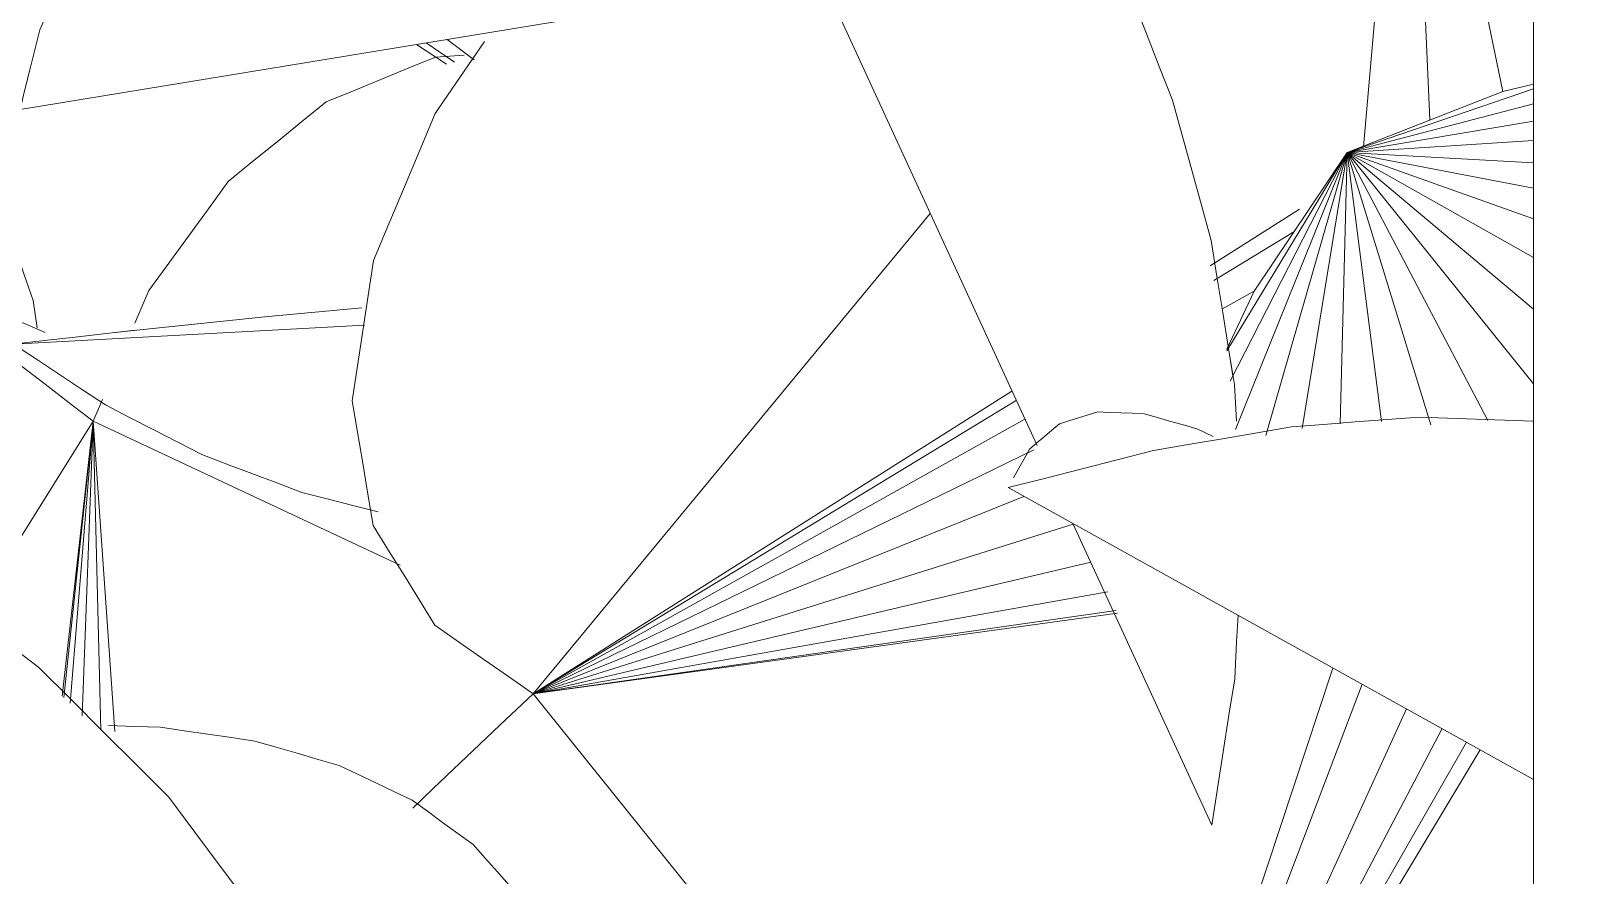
# Model space of a CAD drawing. Header units: metres. Extents: x -18.34 to -13.25, y -25.49 to -16.26.
# Drawn here: x -17.8097 to -17.7586, y -21.2583 to -21.2304 of the extents above; entities that cross this region are included whole.
import ezdxf

# ---------------------------------------------------------------- set-up
doc = ezdxf.new("R2010")
doc.units = ezdxf.units.M
for name, color, linetype, lineweight in [('Importações nas famílias', 7, 'Continuous', 5), ('Quadro estrutural', 7, 'Continuous', 5), ('Vegetação', 7, 'Continuous', 5)]:
    doc.layers.add(name, color=color, linetype=linetype, lineweight=lineweight)

# ---------------------------------------------------------------- blocks, each defined once
blk = doc.blocks.new('Planta_pergolado_12200 - plantas pergolado_skp_Component_12-V2606-Pavimento 02 - Executivo')
at = {"layer": 'Importações nas famílias', "color": 9}
blk.add_line((0.141578, 0.200306), (0.142057, 0.200148), dxfattribs=at)
blk = doc.blocks.new('Planta_pergolado_12200 - plantas pergolado_skp_Component_17-V2607-Pavimento 02 - Executivo')
at = {"layer": 'Importações nas famílias', "color": 9}
for p, q in [((0.149474, 0.215873), (0.150367, 0.22084)), ((0.150227, 0.216116), (0.150791, 0.220323)), ((0.151227, 0.216344), (0.151454, 0.219546)), ((0.151912, 0.216635), (0.151981, 0.219205)), ((0.152283, 0.2188), (0.152277, 0.216631)), ((0.152365, 0.218727), (0.152373, 0.21676)), ((0.133871, 0.218089), (0.134777, 0.217547)), ((0.134469, 0.218226), (0.135406, 0.217722)), ((0.134714, 0.218312), (0.135703, 0.217805)), ((0.152375, 0.216002), (0.152383, 0.213843)), ((0.152275, 0.215892), (0.15227, 0.213805)), ((0.151832, 0.213658), (0.15188, 0.215457)), ((0.151001, 0.213155), (0.151067, 0.214093)), ((0.135032, 0.209747), (0.13437, 0.210711)), ((0.135148, 0.210718), (0.137075, 0.208154)), ((0.136405, 0.210731), (0.137621, 0.209312)), ((0.138077, 0.210883), (0.138845, 0.210122)), ((0.136396, 0.20776), (0.135917, 0.208458)), ((0.141194, 0.200042), (0.143293, 0.200837)), ((0.143821, 0.199467), (0.142395, 0.198611))]:
    blk.add_line(p, q, dxfattribs=at)
blk = doc.blocks.new('Planta_pergolado_12200 - plantas pergolado_skp_Component_16-V2608-Pavimento 02 - Executivo')
for name in ['Planta_pergolado_12200 - plantas pergolado_skp_Component_17-V2607-Pavimento 02 - Executivo', 'Planta_pergolado_12200 - plantas pergolado_skp_Component_12-V2606-Pavimento 02 - Executivo']:
    blk.add_blockref(name, (0, 0))
blk = doc.blocks.new('Planta_pergolado_12200 - plantas pergolado_skp_-V2614-Pavimento 02 - Executivo')
blk.add_blockref('Planta_pergolado_12200 - plantas pergolado_skp_Component_16-V2608-Pavimento 02 - Executivo', (0, 0))
blk = doc.blocks.new('Planta_pergolado_12200 - plantas pergolado_skp_-V2622-Pavimento 02 - Executivo')
at = {"rotation": 89.9999999999999}
blk.add_blockref('Planta_pergolado_12200 - plantas pergolado_skp_-V2614-Pavimento 02 - Executivo', (0.52797, 0.01573), dxfattribs=at)
blk = doc.blocks.new('Planta_pergolado_12200 - plantas pergolado_skp_Component_12-V2642-Pavimento 02 - Executivo')
at = {"layer": 'Importações nas famílias', "color": 9}
blk.add_line((0.081782, 0.066206), (0.081088, 0.065995), dxfattribs=at)
at = {"layer": 'Importações nas famílias', "color": 9, "flags": 128}
for points in [[(0.084619, 0.066442), (0.08391, 0.066383), (0.0832, 0.066324), (0.082491, 0.066265), (0.081782, 0.066206)], [(0.087448, 0.066063), (0.086741, 0.066158), (0.086033, 0.066253), (0.085326, 0.066348), (0.084619, 0.066442)]]:
    blk.add_lwpolyline(points, dxfattribs=at)
blk = doc.blocks.new('Planta_pergolado_12200 - plantas pergolado_skp_Component_16-V2645-Pavimento 02 - Executivo')
blk.add_blockref('Planta_pergolado_12200 - plantas pergolado_skp_Component_12-V2642-Pavimento 02 - Executivo', (0, 0))
blk = doc.blocks.new('Planta_pergolado_12200 - plantas pergolado_skp_Component_12-V2646-Pavimento 02 - Executivo')
at = {"layer": 'Importações nas famílias', "color": 9}
for p, q in [((0.068094, 0.085465), (0.067556, 0.085748)), ((0.068596, 0.083131), (0.070219, 0.084346))]:
    blk.add_line(p, q, dxfattribs=at)
blk = doc.blocks.new('Planta_pergolado_12200 - plantas pergolado_skp_Component_12-V2647-Pavimento 02 - Executivo')
at = {"layer": 'Importações nas famílias', "color": 9}
for p, q in [((0.094559, 0.072789), (0.096928, 0.0793)), ((0.081573, 0.066936), (0.081352, 0.066107))]:
    blk.add_line(p, q, dxfattribs=at)
at = {"layer": 'Importações nas famílias', "color": 9, "flags": 128}
for points in [[(0.092878, 0.079151), (0.092256, 0.07881), (0.091417, 0.078349), (0.090579, 0.077889)], [(0.090579, 0.077889), (0.089834, 0.077325), (0.08909, 0.076761), (0.088345, 0.076197), (0.0876, 0.075633)], [(0.0876, 0.075633), (0.086968, 0.074978), (0.086335, 0.074323), (0.085702, 0.073668), (0.085069, 0.073013)], [(0.085069, 0.073013), (0.084563, 0.072282), (0.084057, 0.071552), (0.08355, 0.070821), (0.083044, 0.070091)], [(0.083044, 0.070091), (0.082676, 0.069302), (0.082308, 0.068513), (0.08194, 0.067725), (0.081573, 0.066936)]]:
    blk.add_lwpolyline(points, dxfattribs=at)
blk = doc.blocks.new('Planta_pergolado_12200 - plantas pergolado_skp_Component_17-V2648-Pavimento 02 - Executivo')
at = {"layer": 'Importações nas famílias', "color": 9}
blk.add_line((0.089618, 0.07909), (0.088993, 0.079499), dxfattribs=at)
at = {"layer": 'Importações nas famílias', "color": 9, "flags": 128}
for points in [[(0.078602, 0.095114), (0.077884, 0.095203), (0.077315, 0.095274)], [(0.09176, 0.078644), (0.091046, 0.078793), (0.090332, 0.078942), (0.089618, 0.07909)]]:
    blk.add_lwpolyline(points, dxfattribs=at)
blk = doc.blocks.new('Planta_pergolado_12200 - plantas pergolado_skp_Component_16-V2649-Pavimento 02 - Executivo')
for name in ['Planta_pergolado_12200 - plantas pergolado_skp_Component_17-V2648-Pavimento 02 - Executivo', 'Planta_pergolado_12200 - plantas pergolado_skp_Component_12-V2646-Pavimento 02 - Executivo', 'Planta_pergolado_12200 - plantas pergolado_skp_Component_12-V2647-Pavimento 02 - Executivo']:
    blk.add_blockref(name, (0, 0))
blk = doc.blocks.new('Planta_pergolado_12200 - plantas pergolado_skp_Component_12-V2690-Pavimento 02 - Executivo')
at = {"layer": 'Importações nas famílias', "color": 9}
for p, q in [((0.063757, 0.128691), (0.063021, 0.128162)), ((0.077708, 0.12699), (0.065637, 0.123956)), ((0.063579, 0.123438), (0.055638, 0.121442))]:
    blk.add_line(p, q, dxfattribs=at)
at = {"layer": 'Importações nas famílias', "color": 9, "flags": 128}
for points in [[(0.073545, 0.132944), (0.072742, 0.132695), (0.071889, 0.13243), (0.071036, 0.132165), (0.070182, 0.1319)], [(0.070182, 0.1319), (0.069359, 0.131543), (0.068537, 0.131186), (0.067714, 0.130829), (0.066891, 0.130472)], [(0.066891, 0.130472), (0.066107, 0.130027), (0.065324, 0.129582), (0.06454, 0.129136), (0.063757, 0.128691)], [(0.059267, 0.125193), (0.058778, 0.124757), (0.058099, 0.12415)], [(0.058099, 0.12415), (0.057484, 0.123473), (0.056869, 0.122796), (0.056253, 0.122119), (0.055638, 0.121442)]]:
    blk.add_lwpolyline(points, dxfattribs=at)
blk = doc.blocks.new('Planta_pergolado_12200 - plantas pergolado_skp_Component_12-V2691-Pavimento 02 - Executivo')
at = {"layer": 'Importações nas famílias', "color": 9}
blk.add_line((0.067173, 0.101409), (0.061456, 0.106061), dxfattribs=at)
at = {"layer": 'Importações nas famílias', "color": 9, "flags": 128}
for points in [[(0.064895, 0.107041), (0.064459, 0.106967), (0.064022, 0.106893), (0.063585, 0.106818), (0.063148, 0.106744)], [(0.066678, 0.106947), (0.066232, 0.10697), (0.065787, 0.106994), (0.065341, 0.107017), (0.064895, 0.107041)], [(0.063148, 0.106744), (0.062725, 0.106573), (0.062302, 0.106403), (0.061879, 0.106232), (0.061456, 0.106061)], [(0.068477, 0.106463), (0.068027, 0.106584), (0.067577, 0.106705), (0.067128, 0.106826), (0.066678, 0.106947)], [(0.070271, 0.105596), (0.069822, 0.105813), (0.069374, 0.10603), (0.068925, 0.106246), (0.068477, 0.106463)], [(0.061456, 0.106061), (0.061114, 0.105739), (0.060771, 0.105417), (0.060429, 0.105095), (0.060086, 0.104773)], [(0.072041, 0.104354), (0.071598, 0.104664), (0.071156, 0.104975), (0.070713, 0.105285), (0.070271, 0.105596)], [(0.060086, 0.104773), (0.059891, 0.104419), (0.059696, 0.104066), (0.059501, 0.103713), (0.059306, 0.10336)], [(0.073767, 0.102751), (0.073335, 0.103152), (0.072904, 0.103553), (0.072472, 0.103953), (0.072041, 0.104354)], [(0.059306, 0.10336), (0.059263, 0.102984), (0.059219, 0.102608), (0.059176, 0.102232), (0.059133, 0.101856)], [(0.074599, 0.101779), (0.074183, 0.102265), (0.073767, 0.102751)], [(0.059133, 0.101856), (0.059242, 0.101467), (0.059352, 0.101077), (0.059461, 0.100687), (0.059571, 0.100297)], [(0.059571, 0.100297), (0.059831, 0.099902), (0.060091, 0.099507), (0.06035, 0.099113)]]:
    blk.add_lwpolyline(points, dxfattribs=at)
blk = doc.blocks.new('Planta_pergolado_12200 - plantas pergolado_skp_Component_17-V2692-Pavimento 02 - Executivo')
at = {"layer": 'Importações nas famílias', "color": 9}
for p, q in [((0.075476, 0.143621), (0.06525, 0.138382)), ((0.065825, 0.136541), (0.075476, 0.143621)), ((0.066334, 0.134849), (0.075476, 0.143621)), ((0.06525, 0.138382), (0.064911, 0.13908)), ((0.066478, 0.134448), (0.064538, 0.138781)), ((0.066478, 0.134448), (0.064823, 0.139009)), ((0.066478, 0.134448), (0.064205, 0.138513)), ((0.066478, 0.134448), (0.06525, 0.138382)), ((0.066478, 0.134448), (0.063404, 0.137869)), ((0.066478, 0.134448), (0.063829, 0.138211)), ((0.066478, 0.134448), (0.062913, 0.137474)), ((0.066478, 0.134448), (0.062323, 0.137)), ((0.066478, 0.134448), (0.061581, 0.136404)), ((0.066478, 0.134448), (0.06059, 0.135607)), ((0.066478, 0.134448), (0.059149, 0.134448)), ((0.066478, 0.134448), (0.059155, 0.133007)), ((0.066478, 0.134448), (0.059951, 0.131841)), ((0.066478, 0.134448), (0.06078, 0.130948)), ((0.061371, 0.130113), (0.066478, 0.134448)), ((0.066478, 0.134448), (0.061864, 0.129312)), ((0.062297, 0.128509), (0.066478, 0.134448)), ((0.062879, 0.128014), (0.066478, 0.134448)), ((0.066478, 0.134448), (0.063887, 0.12866)), ((0.064526, 0.12907), (0.066478, 0.134448)), ((0.066478, 0.134448), (0.06525, 0.130514)), ((0.066121, 0.132654), (0.066417, 0.130056)), ((0.066078, 0.129909), (0.065775, 0.132197)), ((0.06525, 0.130514), (0.064559, 0.129091)), ((0.065402, 0.129616), (0.06525, 0.130514)), ((0.049698, 0.118943), (0.052934, 0.127769)), ((0.049847, 0.118803), (0.053294, 0.127623)), ((0.053935, 0.127362), (0.050086, 0.118506)), ((0.054862, 0.126985), (0.050414, 0.1181)), ((0.056025, 0.126512), (0.050801, 0.117621)), ((0.056786, 0.126202), (0.051039, 0.117325)), ((0.068654, 0.110432), (0.07175, 0.125492)), ((0.068654, 0.110432), (0.066826, 0.124255)), ((0.067072, 0.124316), (0.068654, 0.110432)), ((0.068654, 0.110432), (0.065609, 0.123826)), ((0.068654, 0.110432), (0.066332, 0.12413)), ((0.068654, 0.110432), (0.063564, 0.123434)), ((0.068654, 0.110432), (0.061729, 0.123057)), ((0.068654, 0.110432), (0.062562, 0.123183)), ((0.068654, 0.110432), (0.061171, 0.122909)), ((0.068654, 0.110432), (0.061241, 0.122928)), ((0.068654, 0.110432), (0.064861, 0.122917)), ((0.068654, 0.110432), (0.054581, 0.110432))]:
    blk.add_line(p, q, dxfattribs=at)
at = {"layer": 'Importações nas famílias', "color": 9, "flags": 128}
for points in [[(0.081943, 0.119579), (0.081633, 0.118551), (0.081323, 0.117524)], [(0.081323, 0.117524), (0.080855, 0.116658), (0.080387, 0.115792), (0.079919, 0.114926), (0.079452, 0.11406)], [(0.079452, 0.11406), (0.078858, 0.113415), (0.078264, 0.11277), (0.07767, 0.112125), (0.077077, 0.11148)], [(0.077077, 0.11148), (0.076398, 0.1111), (0.075718, 0.11072), (0.075039, 0.11034), (0.07436, 0.10996)], [(0.068654, 0.110432), (0.06856, 0.109303), (0.068466, 0.108174), (0.068372, 0.107045), (0.068314, 0.106349)], [(0.071487, 0.109602), (0.070779, 0.10981), (0.070071, 0.110017), (0.069362, 0.110225), (0.068654, 0.110432)], [(0.07436, 0.10996), (0.073642, 0.10987), (0.072924, 0.109781), (0.072206, 0.109692), (0.071487, 0.109602)]]:
    blk.add_lwpolyline(points, dxfattribs=at)
blk = doc.blocks.new('Planta_pergolado_12200 - plantas pergolado_skp_Component_16-V2693-Pavimento 02 - Executivo')
for name in ['Planta_pergolado_12200 - plantas pergolado_skp_Component_17-V2692-Pavimento 02 - Executivo', 'Planta_pergolado_12200 - plantas pergolado_skp_Component_12-V2690-Pavimento 02 - Executivo', 'Planta_pergolado_12200 - plantas pergolado_skp_Component_12-V2691-Pavimento 02 - Executivo']:
    blk.add_blockref(name, (0, 0))
blk = doc.blocks.new('Planta_pergolado_12200 - plantas pergolado_skp_-V2694-Pavimento 02 - Executivo')
blk.add_blockref('Planta_pergolado_12200 - plantas pergolado_skp_Component_16-V2693-Pavimento 02 - Executivo', (0, 0))
blk = doc.blocks.new('Planta_pergolado_12200 - plantas pergolado_skp_-V2695-Pavimento 02 - Executivo')
at = {"xscale": 1.254472261797389, "yscale": 1.254472261797389, "zscale": 1.254472261797389, "rotation": 44.99999999999149}
blk.add_blockref('Planta_pergolado_12200 - plantas pergolado_skp_-V2694-Pavimento 02 - Executivo', (0.101937, -0.102346), dxfattribs=at)
for name in ['Planta_pergolado_12200 - plantas pergolado_skp_Component_16-V2645-Pavimento 02 - Executivo', 'Planta_pergolado_12200 - plantas pergolado_skp_Component_16-V2649-Pavimento 02 - Executivo']:
    blk.add_blockref(name, (0, 0))
blk = doc.blocks.new('Planta_pergolado_12200 - plantas pergolado_skp_Component_12-V2698-Pavimento 02 - Executivo')
at = {"layer": 'Importações nas famílias', "color": 9}
blk.add_line((0.071298, 0.235562), (0.082026, 0.233805), dxfattribs=at)
at = {"layer": 'Importações nas famílias', "color": 9, "flags": 128}
for points in [[(0.074386, 0.235484), (0.073402, 0.235685), (0.072417, 0.235885), (0.071433, 0.236086)], [(0.078276, 0.23465), (0.077303, 0.234859), (0.076331, 0.235067), (0.075358, 0.235276), (0.074386, 0.235484)], [(0.081791, 0.233858), (0.081088, 0.234017), (0.080151, 0.234228), (0.079213, 0.234439), (0.078276, 0.23465)], [(0.078993, 0.232242), (0.079751, 0.232633), (0.080509, 0.233024), (0.081268, 0.233415), (0.082026, 0.233805)], [(0.075861, 0.231037), (0.076644, 0.231338), (0.077427, 0.23164), (0.07821, 0.231941), (0.078993, 0.232242)], [(0.072666, 0.230204), (0.073465, 0.230413), (0.074264, 0.230621), (0.075063, 0.230829), (0.075861, 0.231037)], [(0.070248, 0.229866), (0.071054, 0.229979), (0.07186, 0.230091), (0.072666, 0.230204)]]:
    blk.add_lwpolyline(points, dxfattribs=at)
blk = doc.blocks.new('Planta_pergolado_12200 - plantas pergolado_skp_Component_17-V2700-Pavimento 02 - Executivo')
at = {"layer": 'Importações nas famílias', "color": 9}
for p, q in [((0.069136, 0.244199), (0.070005, 0.244049)), ((0.078045, 0.235909), (0.078363, 0.234857)), ((0.079107, 0.232394), (0.079317, 0.2317)), ((0.069393, 0.228294), (0.079317, 0.2317)), ((0.077616, 0.22223), (0.079317, 0.2317)), ((0.078046, 0.222222), (0.079317, 0.2317)), ((0.078671, 0.222595), (0.079317, 0.2317)), ((0.079082, 0.222951), (0.079317, 0.2317)), ((0.079317, 0.2317), (0.079295, 0.223098)), ((0.082426, 0.225274), (0.079317, 0.2317)), ((0.079317, 0.2317), (0.079349, 0.223136))]:
    blk.add_line(p, q, dxfattribs=at)
at = {"layer": 'Importações nas famílias', "color": 9, "flags": 128}
for points in [[(0.070005, 0.244049), (0.07081, 0.243612), (0.071615, 0.243175), (0.072419, 0.242738), (0.073224, 0.242301)], [(0.073224, 0.242301), (0.07391, 0.241607), (0.074595, 0.240913), (0.075281, 0.240219), (0.075966, 0.239525)], [(0.075966, 0.239525), (0.076486, 0.238621), (0.077006, 0.237717), (0.077525, 0.236813), (0.078045, 0.235909)], [(0.079317, 0.2317), (0.08012, 0.232189), (0.080922, 0.232677), (0.081724, 0.233166), (0.082527, 0.233655)]]:
    blk.add_lwpolyline(points, dxfattribs=at)
blk = doc.blocks.new('Planta_pergolado_12200 - plantas pergolado_skp_Component_16-V2701-Pavimento 02 - Executivo')
for name in ['Planta_pergolado_12200 - plantas pergolado_skp_Component_17-V2700-Pavimento 02 - Executivo', 'Planta_pergolado_12200 - plantas pergolado_skp_Component_12-V2698-Pavimento 02 - Executivo']:
    blk.add_blockref(name, (0, 0))
blk = doc.blocks.new('Planta_pergolado_12200 - plantas pergolado_skp_-V2763-Pavimento 02 - Executivo')
blk.add_blockref('Planta_pergolado_12200 - plantas pergolado_skp_Component_16-V2701-Pavimento 02 - Executivo', (0, 0))
blk = doc.blocks.new('Planta_pergolado_12200 - plantas pergolado_skp_Component_12-V2806-Pavimento 02 - Executivo')
at = {"layer": 'Importações nas famílias', "color": 9}
blk.add_line((0.098364, 0.124278), (0.097807, 0.124055), dxfattribs=at)
at = {"layer": 'Importações nas famílias', "color": 9, "flags": 128}
blk.add_lwpolyline([(0.097688, 0.124008), (0.097217, 0.123819), (0.096626, 0.123582), (0.096035, 0.123346)], dxfattribs=at)
blk = doc.blocks.new('Planta_pergolado_12200 - plantas pergolado_skp_Component_17-V434-Pavimento 02 - Executivo')
at = {"layer": 'Importações nas famílias', "color": 9}
for p, q in [((0.11671, 0.098639), (0.116596, 0.098728)), ((0.117052, 0.098371), (0.116938, 0.09846))]:
    blk.add_line(p, q, dxfattribs=at)
at = {"layer": 'Importações nas famílias', "color": 9, "flags": 128}
blk.add_lwpolyline([(0.117276, 0.098786), (0.117164, 0.098578), (0.117052, 0.098371)], dxfattribs=at)
blk = doc.blocks.new('Planta_pergolado_12200 - plantas pergolado_skp_Component_16-V2807-Pavimento 02 - Executivo')
for name in ['Planta_pergolado_12200 - plantas pergolado_skp_Component_12-V2806-Pavimento 02 - Executivo', 'Planta_pergolado_12200 - plantas pergolado_skp_Component_17-V434-Pavimento 02 - Executivo']:
    blk.add_blockref(name, (0, 0))
blk = doc.blocks.new('Planta_pergolado_12200 - plantas pergolado_skp_Component_12-V51-Pavimento 02 - Executivo')
at = {"layer": 'Importações nas famílias', "color": 9}
blk.add_line((0.0994, 0.114648), (0.09881, 0.114312), dxfattribs=at)
blk = doc.blocks.new('Planta_pergolado_12200 - plantas pergolado_skp_Component_16-V2814-Pavimento 02 - Executivo')
blk.add_blockref('Planta_pergolado_12200 - plantas pergolado_skp_Component_12-V51-Pavimento 02 - Executivo', (-0.034859, 0.014488))
blk = doc.blocks.new('Planta_pergolado_12200 - plantas pergolado_skp_-V2815-Pavimento 02 - Executivo')
for name in ['Planta_pergolado_12200 - plantas pergolado_skp_Component_16-V2814-Pavimento 02 - Executivo', 'Planta_pergolado_12200 - plantas pergolado_skp_Component_16-V2807-Pavimento 02 - Executivo']:
    blk.add_blockref(name, (0, 0))
blk = doc.blocks.new('Planta_pergolado_12200 - plantas pergolado_skp_-V2816-Pavimento 02 - Executivo')
at = {"xscale": 1.254472261797389, "yscale": 1.254472261797389, "zscale": 1.254472261797389, "rotation": 44.99999999999149}
blk.add_blockref('Planta_pergolado_12200 - plantas pergolado_skp_-V2815-Pavimento 02 - Executivo', (0.101937, -0.102346), dxfattribs=at)
blk = doc.blocks.new('Planta_pergolado_12200 - plantas pergolado_skp_Component_12-V2818-Pavimento 02 - Executivo')
at = {"layer": 'Importações nas famílias', "color": 9, "flags": 128}
blk.add_lwpolyline([(0.080151, 0.234228), (0.079213, 0.234439), (0.078323, 0.23464)], dxfattribs=at)
blk = doc.blocks.new('Planta_pergolado_12200 - plantas pergolado_skp_Component_17-V2819-Pavimento 02 - Executivo')
at = {"layer": 'Importações nas famílias', "color": 9}
for p, q in [((0.069136, 0.244199), (0.070005, 0.244049)), ((0.078045, 0.235909), (0.078363, 0.234857))]:
    blk.add_line(p, q, dxfattribs=at)
at = {"layer": 'Importações nas famílias', "color": 9, "flags": 128}
for points in [[(0.070005, 0.244049), (0.07081, 0.243612), (0.071615, 0.243175), (0.072419, 0.242738), (0.073224, 0.242301)], [(0.073224, 0.242301), (0.07391, 0.241607), (0.074595, 0.240913), (0.075281, 0.240219), (0.075966, 0.239525)], [(0.075966, 0.239525), (0.076486, 0.238621), (0.077006, 0.237717), (0.077525, 0.236813), (0.078045, 0.235909)]]:
    blk.add_lwpolyline(points, dxfattribs=at)
blk = doc.blocks.new('Planta_pergolado_12200 - plantas pergolado_skp_Component_16-V2820-Pavimento 02 - Executivo')
for name in ['Planta_pergolado_12200 - plantas pergolado_skp_Component_17-V2819-Pavimento 02 - Executivo', 'Planta_pergolado_12200 - plantas pergolado_skp_Component_12-V2818-Pavimento 02 - Executivo']:
    blk.add_blockref(name, (0, 0))
blk = doc.blocks.new('Planta_pergolado_12200 - plantas pergolado_skp_-V2845-Pavimento 02 - Executivo')
blk.add_blockref('Planta_pergolado_12200 - plantas pergolado_skp_Component_16-V2820-Pavimento 02 - Executivo', (0, 0))
blk = doc.blocks.new('Planta_pergolado_12200 - plantas pergolado_skp_-V2846-Pavimento 02 - Executivo')
at = {"rotation": 89.9999999999999}
for name, p in [('Planta_pergolado_12200 - plantas pergolado_skp_-V2695-Pavimento 02 - Executivo', (0.52797, 0.01573)), ('Planta_pergolado_12200 - plantas pergolado_skp_-V2816-Pavimento 02 - Executivo', (0.52797, 0.01573)), ('Planta_pergolado_12200 - plantas pergolado_skp_-V2763-Pavimento 02 - Executivo', (0.696245, 0.01573)), ('Planta_pergolado_12200 - plantas pergolado_skp_-V2845-Pavimento 02 - Executivo', (0.696245, 0.01573))]:
    blk.add_blockref(name, p, dxfattribs=at)
blk = doc.blocks.new('Planta_pergolado_12200 - plantas pergolado_skp_Component_17-V2933-Pavimento 02 - Executivo')
at = {"layer": 'Importações nas famílias', "color": 9, "flags": 128}
for points in [[(-0.229414, -0.15331), (-0.230623, -0.152399), (-0.231832, -0.151488), (-0.233041, -0.150577), (-0.23425, -0.149666)], [(-0.225113, -0.157604), (-0.226188, -0.156531), (-0.227264, -0.155457), (-0.228339, -0.154383), (-0.229414, -0.15331)], [(-0.221641, -0.162257), (-0.222509, -0.161094), (-0.223377, -0.15993), (-0.224245, -0.158767), (-0.225113, -0.157604)]]:
    blk.add_lwpolyline(points, dxfattribs=at)
blk = doc.blocks.new('Planta_pergolado_12200 - plantas pergolado_skp_Component_16-V2934-Pavimento 02 - Executivo')
blk.add_blockref('Planta_pergolado_12200 - plantas pergolado_skp_Component_17-V2933-Pavimento 02 - Executivo', (0, 0))
blk = doc.blocks.new('Planta_pergolado_12200 - plantas pergolado_skp_Component_12-V2945-Pavimento 02 - Executivo')
at = {"layer": 'Importações nas famílias', "color": 9}
for p, q in [((-0.190591, -0.14568), (-0.191092, -0.145441)), ((-0.18, -0.157023), (-0.197366, -0.147372))]:
    blk.add_line(p, q, dxfattribs=at)
at = {"layer": 'Importações nas famílias', "color": 9, "flags": 128}
for points in [[(-0.194403, -0.144871), (-0.194721, -0.144968), (-0.195038, -0.145066), (-0.195355, -0.145164), (-0.195672, -0.145261)], [(-0.192871, -0.144931), (-0.193254, -0.144916), (-0.193637, -0.144901), (-0.19402, -0.144886), (-0.194403, -0.144871)], [(-0.191092, -0.145441), (-0.191537, -0.145313), (-0.191982, -0.145186), (-0.192426, -0.145058), (-0.192871, -0.144931)], [(-0.195672, -0.145261), (-0.19592, -0.14547), (-0.196168, -0.14568), (-0.196416, -0.145889), (-0.196663, -0.146098)], [(-0.192558, -0.146148), (-0.191417, -0.145952), (-0.190276, -0.145756), (-0.189135, -0.14556), (-0.187994, -0.145364)], [(-0.187994, -0.145364), (-0.186941, -0.145282), (-0.185888, -0.145201), (-0.184835, -0.145119), (-0.183782, -0.145038)], [(-0.183782, -0.145038), (-0.182841, -0.145073), (-0.1819, -0.145108), (-0.18096, -0.145143), (-0.180019, -0.145178)], [(-0.197366, -0.147372), (-0.196164, -0.147066), (-0.194962, -0.14676), (-0.19376, -0.146454), (-0.192558, -0.146148)], [(-0.196663, -0.146098), (-0.196839, -0.146416), (-0.197015, -0.146735), (-0.19719, -0.147053)]]:
    blk.add_lwpolyline(points, dxfattribs=at)
blk = doc.blocks.new('Planta_pergolado_12200 - plantas pergolado_skp_Component_12-V2947-Pavimento 02 - Executivo')
at = {"layer": 'Importações nas famílias', "color": 9}
blk.add_line((-0.230028, -0.134872), (-0.203033, -0.130434), dxfattribs=at)
at = {"layer": 'Importações nas famílias', "color": 9, "flags": 128}
for points in [[(-0.223355, -0.125534), (-0.222787, -0.12538), (-0.222219, -0.125226), (-0.221651, -0.125071), (-0.221083, -0.124917)], [(-0.221083, -0.124917), (-0.22045, -0.124874), (-0.219817, -0.124831), (-0.219183, -0.124787), (-0.21855, -0.124744)], [(-0.21855, -0.124744), (-0.217858, -0.124812), (-0.217167, -0.124881), (-0.216475, -0.124949), (-0.215784, -0.125017)], [(-0.215784, -0.125017), (-0.215041, -0.125196), (-0.214299, -0.125375), (-0.213557, -0.125554), (-0.212815, -0.125733)], [(-0.22534, -0.126588), (-0.224844, -0.126325), (-0.224348, -0.126061), (-0.223851, -0.125798), (-0.223355, -0.125534)], [(-0.206535, -0.125318), (-0.207257, -0.125479), (-0.207979, -0.12564), (-0.208701, -0.125801), (-0.209424, -0.125962)], [(-0.204241, -0.12511), (-0.204815, -0.125162), (-0.205388, -0.125214), (-0.205962, -0.125266), (-0.206535, -0.125318)], [(-0.202597, -0.125344), (-0.203008, -0.125286), (-0.203419, -0.125227), (-0.20383, -0.125169), (-0.204241, -0.12511)], [(-0.201639, -0.126014), (-0.201879, -0.125847), (-0.202118, -0.125679), (-0.202357, -0.125512), (-0.202597, -0.125344)], [(-0.212815, -0.125733), (-0.21203, -0.126021), (-0.211246, -0.126308), (-0.210461, -0.126596), (-0.209677, -0.126884)], [(-0.209424, -0.125962), (-0.210278, -0.126229), (-0.210944, -0.126437)], [(-0.201392, -0.127104), (-0.201454, -0.126832), (-0.201516, -0.126559), (-0.201577, -0.126287), (-0.201639, -0.126014)], [(-0.227017, -0.128068), (-0.226598, -0.127698), (-0.226179, -0.127328), (-0.22576, -0.126958), (-0.22534, -0.126588)], [(-0.209677, -0.126884), (-0.208858, -0.127277), (-0.20804, -0.12767), (-0.207222, -0.128064), (-0.206404, -0.128457)], [(-0.20186, -0.12859), (-0.201743, -0.128218), (-0.201626, -0.127847), (-0.201509, -0.127476), (-0.201392, -0.127104)], [(-0.228367, -0.129956), (-0.228029, -0.129484), (-0.227692, -0.129012), (-0.227354, -0.12854), (-0.227017, -0.128068)], [(-0.206404, -0.128457), (-0.205561, -0.128951), (-0.204718, -0.129446), (-0.203876, -0.12994), (-0.203033, -0.130434)], [(-0.203033, -0.130434), (-0.20274, -0.129973), (-0.202446, -0.129512), (-0.202153, -0.129051), (-0.20186, -0.12859)], [(-0.229374, -0.132233), (-0.229122, -0.131664), (-0.22887, -0.131095), (-0.228618, -0.130526), (-0.228367, -0.129956)], [(-0.230028, -0.134872), (-0.229864, -0.134213), (-0.229701, -0.133553), (-0.229537, -0.132893), (-0.229374, -0.132233)]]:
    blk.add_lwpolyline(points, dxfattribs=at)
blk = doc.blocks.new('Planta_pergolado_12200 - plantas pergolado_skp_Component_16-V2950-Pavimento 02 - Executivo')
for name in ['Planta_pergolado_12200 - plantas pergolado_skp_Component_12-V2947-Pavimento 02 - Executivo', 'Planta_pergolado_12200 - plantas pergolado_skp_Component_12-V2945-Pavimento 02 - Executivo']:
    blk.add_blockref(name, (0, 0))
blk = doc.blocks.new('Planta_pergolado_12200 - plantas pergolado_skp_-V2954-Pavimento 02 - Executivo')
for name in ['Planta_pergolado_12200 - plantas pergolado_skp_Component_16-V2950-Pavimento 02 - Executivo', 'Planta_pergolado_12200 - plantas pergolado_skp_Component_16-V2934-Pavimento 02 - Executivo']:
    blk.add_blockref(name, (0, 0))
blk = doc.blocks.new('Planta_pergolado_12200 - plantas pergolado_skp_-V2955-Pavimento 02 - Executivo')
blk.add_blockref('Planta_pergolado_12200 - plantas pergolado_skp_-V2954-Pavimento 02 - Executivo', (0, 0))
blk = doc.blocks.new('Planta_pergolado_12200 - plantas pergolado_skp_-V3129-Pavimento 02 - Executivo')
blk.add_blockref('Planta_pergolado_12200 - plantas pergolado_skp_-V2955-Pavimento 02 - Executivo', (0, 0))
blk = doc.blocks.new('Planta_pergolado_12200 - Planta_pergolado_12200-3075656-Pavimento 02 - Executivo')
blk.add_blockref('Planta_pergolado_12200 - plantas pergolado_skp_-V3129-Pavimento 02 - Executivo', (0, 0))
at = {"extrusion": (0, 0, -1), "xscale": 1.068436298615139, "yscale": 1.068436298615139, "zscale": 1.068436298615139, "rotation": 276.200000000004}
blk.add_blockref('Planta_pergolado_12200 - plantas pergolado_skp_-V2846-Pavimento 02 - Executivo', (0.073046, 0.337289), dxfattribs=at)
at = {"xscale": 1.068436298615139, "yscale": 1.068436298615139, "zscale": 1.068436298615139, "rotation": 83.79999999999607}
blk.add_blockref('Planta_pergolado_12200 - plantas pergolado_skp_-V2622-Pavimento 02 - Executivo', (-0.091864, -0.479646), dxfattribs=at)
blk = doc.blocks.new('Tram - Tram-V4297-Pavimento 02 - Executivo')
at = {"layer": 'Quadro estrutural'}
blk.add_line((3.796679, -0.05), (3.541274, -0.05), dxfattribs=at)

msp = doc.modelspace()

# ---------------------------------------------------------------- block references
at = {"layer": 'Quadro estrutural', "rotation": 270}
msp.add_blockref('Tram - Tram-V4297-Pavimento 02 - Executivo', (-17.71, -17.571707), dxfattribs=at)
at = {"layer": 'Vegetação', "color": 9}
msp.add_blockref('Planta_pergolado_12200 - Planta_pergolado_12200-3075656-Pavimento 02 - Executivo', (-17.58, -21.09809), dxfattribs=at)

doc.saveas('drawing.dxf')
